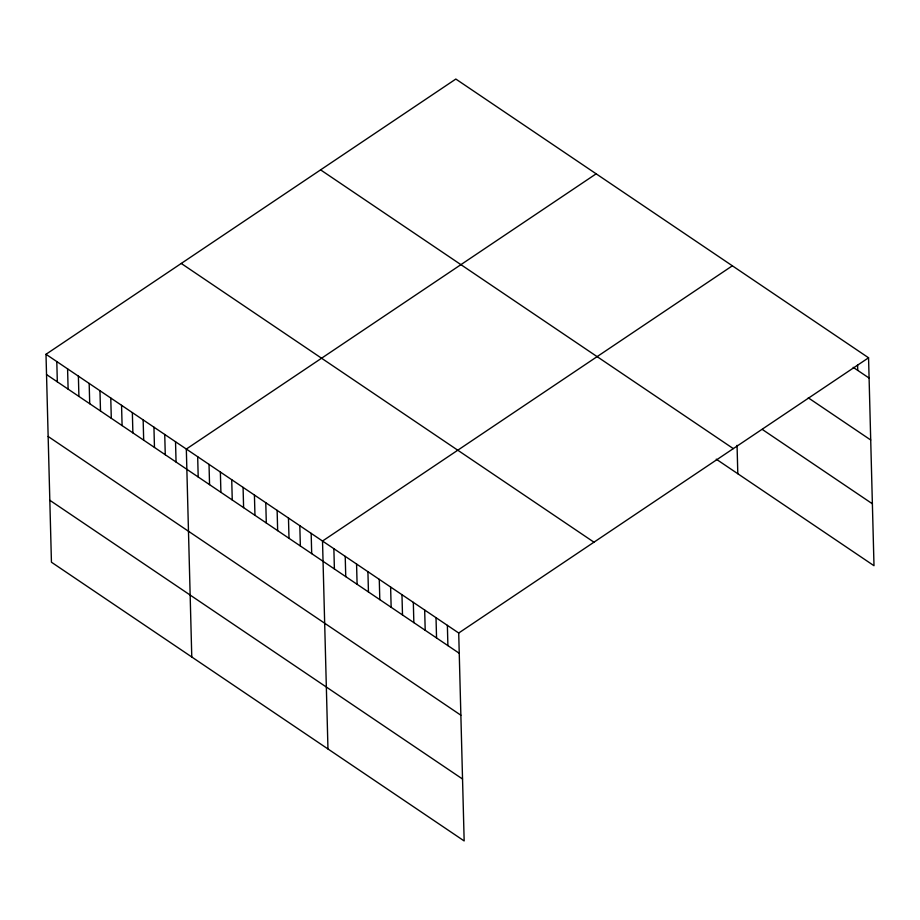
<?xml version="1.0" encoding="UTF-8"?>
<svg xmlns="http://www.w3.org/2000/svg" width="920" height="920" viewBox="0 0 920 920"><rect width="100%" height="100%" fill="white"/><g stroke="black" fill="none" stroke-linecap="round" stroke-linejoin="round"><path stroke-width="1.38" d="M46 354.28L458.712 633.018L464.163 840.949L51.439 562.212L46 354.28L455.837 79.051L868.56 357.788L874 565.719L716.243 459.172M596.16 173.822L186.323 449.052L191.774 656.983M732.355 265.811L322.517 541.04L327.968 748.96M458.712 633.018L868.56 357.788M853.196 367.333L869.089 378.062M808.289 397.831L870.711 439.99M762.289 429.433L872.378 503.792M320.597 169.878L733.309 448.615M181.251 263.453L593.963 542.191M46.529 374.555L459.252 653.292M48.15 436.482L460.874 715.219M49.818 500.284L462.541 779.021M857.589 364.987L857.739 370.392M737.058 445.349L737.806 473.731M447.373 625.358L447.902 645.621M436.022 617.688L436.551 637.962M424.672 610.029L425.201 630.292M413.322 602.358L413.85 622.633M401.971 594.688L402.5 614.962M390.62 587.029L391.149 607.303M379.27 579.358L379.799 599.633M367.919 571.699L368.448 591.974M356.569 564.029L357.098 584.303M345.218 556.37L345.747 576.633M333.868 548.699L334.397 568.974M311.167 533.37L311.696 553.644M299.816 525.711L300.357 545.974M288.466 518.04L289.006 538.315M277.127 510.37L277.656 530.644M265.776 502.711L266.305 522.985M254.426 495.041L254.955 515.315M243.075 487.381L243.605 507.656M231.725 479.711L232.254 499.985M220.374 472.052L220.903 492.315M209.024 464.381L209.553 484.656M197.673 456.722L198.202 476.985M175.524 441.761L176.065 462.035M164.737 434.47L165.267 454.744M153.939 427.179L154.468 447.453M143.152 419.888L143.681 440.162M132.353 412.608L132.882 432.871M121.555 405.317L122.095 425.58M110.768 398.026L111.297 418.289M99.969 390.735L100.498 411.01M89.171 383.445L89.712 403.719M78.384 376.153L78.913 396.428M67.585 368.862L68.114 389.137M56.798 361.572L57.328 381.846"/></g></svg>
